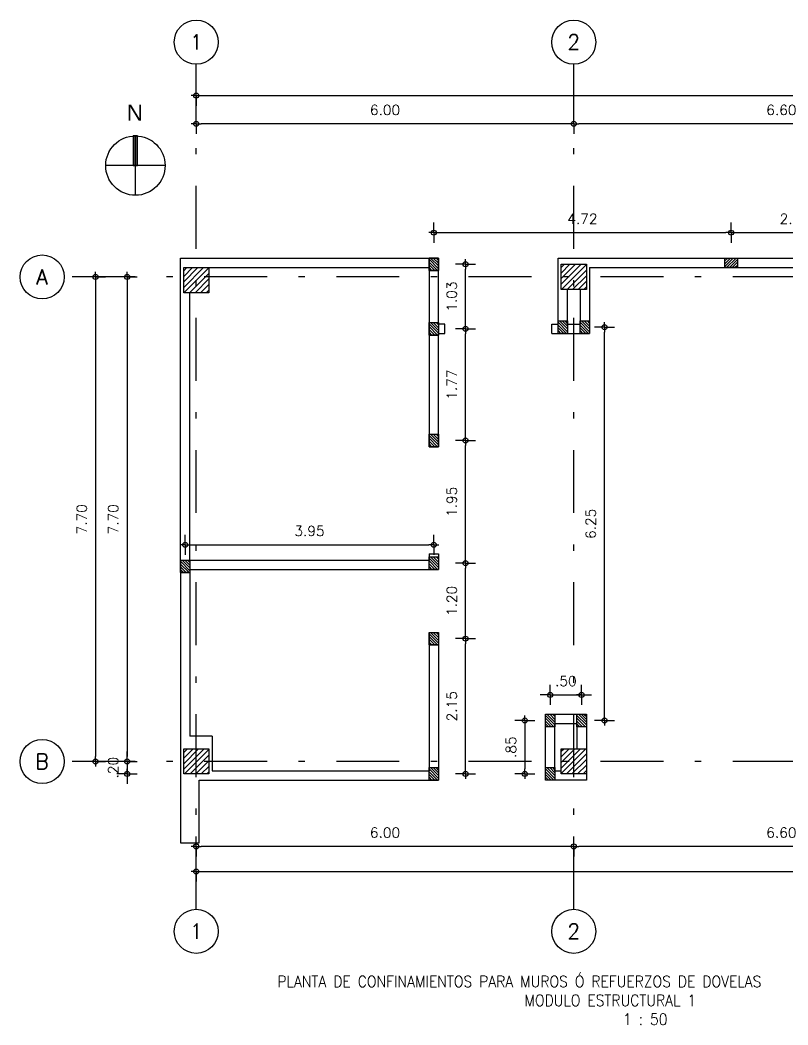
# Model space of a CAD drawing. Header units: feet. Extents: x -398 to 164, y -304 to 319.
# Drawn here: x 138.35 to 150.55, y -95.81 to -79.84 of the extents above; entities that cross this region are included whole.
import ezdxf
from ezdxf.enums import TextEntityAlignment as Align

# ---------------------------------------------------------------- set-up
doc = ezdxf.new("R2010")
doc.units = ezdxf.units.FT
doc.header["$MEASUREMENT"] = 0
doc.linetypes.add('TRAZO_Y_PUNTOX2', pattern=[2, 1, -0.5, 0, -0.5])
doc.layers.get('DEFPOINTS').update_dxf_attribs({"lineweight": 0})
for name, color, linetype in [('A-EJES', 8, 'TRAZO_Y_PUNTOX2'), ('COL-VIS', 1, 'Continuous'), ('COLUMNETAS', 6, 'Continuous'), ('DIM', 7, 'Continuous'), ('HATCH-COL', 9, 'Continuous'), ('MUROS', 1, 'Continuous'), ('PROV', 4, 'Continuous')]:
    doc.layers.add(name, color=color, linetype=linetype)
for name, color, linetype, lineweight in [('A_MURO', 7, 'Continuous', 40), ('A_TEXT', 154, 'Continuous', 0), ('A_TEXT-SIMB', 195, 'Continuous', 20), ('TX', 60, 'Continuous', 0)]:
    doc.layers.add(name, color=color, linetype=linetype, lineweight=lineweight)
doc.styles.add('ARIAL', font='arial.ttf')
doc.styles.add('D100N', font='romans.shx', dxfattribs={"height": 0.16})
doc.styles.add('D200N', font='romans.shx', dxfattribs={"width": 0.9, "height": 0.32})
doc.styles.add('SETEYCO', font='ROMANS.shx', dxfattribs={"width": 0.9, "height": 0.24})
doc.dimstyles.new('D100', dxfattribs={"dimtxt": 0.15, "dimasz": 0.08, "dimexe": 0, "dimexo": 0, "dimgap": 0.14, "dimtad": 1, "dimzin": 4, "dimdsep": 46, "dimtxsty": 'D100N', "dimblk1": 'DIMBLK', "dimblk2": 'DIMBLK', "dimsah": 1, "dimcen": 0.09, "dimse1": 1, "dimse2": 1, "dimclrd": 9, "dimclre": 256, "dimclrt": 256, "dimadec": 0, "dimazin": 0, "dimtfac": 6, "dimtix": 1, "dimtmove": 2, "dimatfit": 3, "dimfxl": 1, "dimtvp": 0.466667, "dimtolj": 1, "dimtzin": 4, "dimarcsym": 0})
pattern_1 = [(315, (218.668747, -124.818555), (0.022097087, 0.022097087), [])]
pattern_2 = [(315, (220.718726, -123.018556), (0.022097087, 0.022097087), [])]
pattern_3 = [(315, (221.068742, -123.018556), (0.022097087, 0.022097087), [])]
pattern_4 = [(225, (111.352893, -157.441378), (0.022097087, -0.022097087), [])]
pattern_5 = [(315, (220.518747, -130.118557), (0.022097087, 0.022097087), [])]
pattern_6 = [(315, (218.668754, -130.118556), (0.022097087, 0.022097087), [])]
pattern_7 = [(315, (218.668754, -126.768556), (0.022097087, 0.022097087), [])]
pattern_8 = [(315, (214.718746, -126.818555), (0.022097087, 0.022097087), [])]
pattern_9 = [(315, (218.668754, -127.968556), (0.022097087, 0.022097087), [])]
pattern_10 = [(315, (218.668726, -122.018556), (0.022097087, 0.022097087), [])]
pattern_11 = [(315, (218.668726, -123.04356), (0.022097087, 0.022097087), [])]
pattern_12 = [(315, (220.518747, -129.268556), (0.022097087, 0.022097087), [])]
pattern_13 = [(315, (221.018746, -129.268556), (0.022097087, 0.022097087), [])]
pattern_14 = [(45, (221.70067, 0.05195), (-0.044194174, 0.044194174), [])]
pattern_15 = [(45, (222.20068, 0.05207), (-0.044194174, 0.044194174), [])]
pattern_16 = [(45, (222.20068, 0.05207), (-0.044194174, 0.044194174), [])]

# ---------------------------------------------------------------- blocks, each defined once
blk = doc.blocks.new('DIMBLK')
for q in [(0, 2), (0, -2), (-1, 0), (1, 0)]:
    blk.add_line((0, 0), q)
blk.add_circle((0, 0), 0.5)
blk = doc.blocks.new('*D122')
at = {"layer": 'DEFPOINTS', "color": 0, "transparency": 16777216}
for p in [(140.842, -83.923), (140.049, -91.624), (141.599, -91.624)]:
    blk.add_point(p, dxfattribs=at)
at = {"layer": 'DIM', "color": 9, "lineweight": -2, "transparency": 16777216}
blk.add_line((140.049, -84.003), (140.049, -91.544), dxfattribs=at)
at = {"layer": 'DIM', "color": 9, "lineweight": -2, "transparency": 16777216, "xscale": 0.08, "yscale": 0.08, "zscale": 0.08}
for p, rotation in [((140.049, -83.923), 90), ((140.049, -91.624), 270)]:
    blk.add_blockref('DIMBLK', p, dxfattribs=dict(at, rotation=rotation))
at = {"layer": 'DIM', "transparency": 16777216, "insert": (139.829, -87.774), "char_height": 0.16, "attachment_point": 5, "rotation": 90, "style": 'D100N'}
blk.add_mtext('\\A1;7.70', dxfattribs=at)
blk = doc.blocks.new('*D123')
at = {"layer": 'DEFPOINTS', "color": 0, "transparency": 16777216}
for p in [(141.599, -91.624), (140.049, -91.822), (140.949, -91.822)]:
    blk.add_point(p, dxfattribs=at)
at = {"layer": 'DIM', "color": 9, "lineweight": -2, "transparency": 16777216}
for p, q in [((140.049, -91.544), (140.049, -91.464)), ((140.049, -91.624), (140.049, -91.822)), ((140.049, -91.902), (140.049, -91.982))]:
    blk.add_line(p, q, dxfattribs=at)
at = {"layer": 'DIM', "color": 9, "lineweight": -2, "transparency": 16777216, "xscale": 0.08, "yscale": 0.08, "zscale": 0.08}
for p, rotation in [((140.049, -91.624), 270), ((140.049, -91.822), 90)]:
    blk.add_blockref('DIMBLK', p, dxfattribs=dict(at, rotation=rotation))
at = {"layer": 'DIM', "transparency": 16777216, "insert": (139.829, -91.723), "char_height": 0.16, "attachment_point": 5, "rotation": 90, "style": 'D100N'}
blk.add_mtext('\\A1;.20', dxfattribs=at)
blk = doc.blocks.new('*D124')
at = {"layer": 'DEFPOINTS', "color": 0, "transparency": 16777216}
for p in [(140.842, -83.923), (139.549, -91.624), (140.899, -91.624)]:
    blk.add_point(p, dxfattribs=at)
at = {"layer": 'DIM', "color": 9, "lineweight": -2, "transparency": 16777216}
blk.add_line((139.549, -84.003), (139.549, -91.544), dxfattribs=at)
at = {"layer": 'DIM', "color": 9, "lineweight": -2, "transparency": 16777216, "xscale": 0.08, "yscale": 0.08, "zscale": 0.08}
for p, rotation in [((139.549, -83.923), 90), ((139.549, -91.624), 270)]:
    blk.add_blockref('DIMBLK', p, dxfattribs=dict(at, rotation=rotation))
at = {"layer": 'DIM', "transparency": 16777216, "insert": (139.329, -87.774), "char_height": 0.16, "attachment_point": 5, "rotation": 90, "style": 'D100N'}
blk.add_mtext('\\A1;7.70', dxfattribs=at)
blk = doc.blocks.new('*D128')
at = {"layer": 'DEFPOINTS', "color": 0, "transparency": 16777216}
for p in [(147.149, -91.822), (153.749, -91.773), (147.149, -92.974)]:
    blk.add_point(p, dxfattribs=at)
at = {"layer": 'DIM', "color": 9, "lineweight": -2, "transparency": 16777216}
blk.add_line((153.669, -92.974), (147.229, -92.974), dxfattribs=at)
at = {"layer": 'DIM', "color": 9, "lineweight": -2, "transparency": 16777216, "xscale": 0.08, "yscale": 0.08, "zscale": 0.08, "rotation": 180}
blk.add_blockref('DIMBLK', (147.149, -92.974), dxfattribs=at)
at = {"layer": 'DIM', "color": 9, "lineweight": -2, "transparency": 16777216, "xscale": 0.08, "yscale": 0.08, "zscale": 0.08}
blk.add_blockref('DIMBLK', (153.749, -92.974), dxfattribs=at)
at = {"layer": 'DIM', "transparency": 16777216, "insert": (150.449, -92.754), "char_height": 0.16, "attachment_point": 5, "style": 'D100N'}
blk.add_mtext('\\A1;6.60', dxfattribs=at)
blk = doc.blocks.new('*D129')
at = {"layer": 'DEFPOINTS', "color": 0, "transparency": 16777216}
for p in [(141.149, -91.822), (147.149, -91.822), (141.149, -92.974)]:
    blk.add_point(p, dxfattribs=at)
at = {"layer": 'DIM', "color": 9, "lineweight": -2, "transparency": 16777216}
blk.add_line((147.069, -92.974), (141.229, -92.974), dxfattribs=at)
at = {"layer": 'DIM', "color": 9, "lineweight": -2, "transparency": 16777216, "xscale": 0.08, "yscale": 0.08, "zscale": 0.08, "rotation": 180}
blk.add_blockref('DIMBLK', (141.149, -92.974), dxfattribs=at)
at = {"layer": 'DIM', "color": 9, "lineweight": -2, "transparency": 16777216, "xscale": 0.08, "yscale": 0.08, "zscale": 0.08}
blk.add_blockref('DIMBLK', (147.149, -92.974), dxfattribs=at)
at = {"layer": 'DIM', "transparency": 16777216, "insert": (144.149, -92.754), "char_height": 0.16, "attachment_point": 5, "style": 'D100N'}
blk.add_mtext('\\A1;6.00', dxfattribs=at)
blk = doc.blocks.new('*D130')
at = {"layer": 'DEFPOINTS', "color": 0, "transparency": 16777216}
for p in [(160.949, -91.624), (141.149, -91.822), (160.949, -93.372)]:
    blk.add_point(p, dxfattribs=at)
at = {"layer": 'DIM', "color": 9, "lineweight": -2, "transparency": 16777216}
blk.add_line((141.229, -93.372), (160.869, -93.372), dxfattribs=at)
at = {"layer": 'DIM', "color": 9, "lineweight": -2, "transparency": 16777216, "xscale": 0.08, "yscale": 0.08, "zscale": 0.08, "rotation": 180}
blk.add_blockref('DIMBLK', (141.149, -93.372), dxfattribs=at)
at = {"layer": 'DIM', "color": 9, "lineweight": -2, "transparency": 16777216, "xscale": 0.08, "yscale": 0.08, "zscale": 0.08}
blk.add_blockref('DIMBLK', (160.949, -93.372), dxfattribs=at)
at = {"layer": 'DIM', "transparency": 16777216, "insert": (151.049, -93.152), "char_height": 0.16, "attachment_point": 5, "style": 'D100N'}
blk.add_mtext('\\A1;19.80', dxfattribs=at)
blk = doc.blocks.new('*D132')
at = {"layer": 'DEFPOINTS', "color": 0, "transparency": 16777216}
for p in [(147.149, -81.489), (147.149, -83.722), (153.749, -83.774)]:
    blk.add_point(p, dxfattribs=at)
at = {"layer": 'DIM', "color": 9, "lineweight": -2, "transparency": 16777216}
blk.add_line((153.669, -81.489), (147.229, -81.489), dxfattribs=at)
at = {"layer": 'DIM', "color": 9, "lineweight": -2, "transparency": 16777216, "xscale": 0.08, "yscale": 0.08, "zscale": 0.08, "rotation": 180}
blk.add_blockref('DIMBLK', (147.149, -81.489), dxfattribs=at)
at = {"layer": 'DIM', "color": 9, "lineweight": -2, "transparency": 16777216, "xscale": 0.08, "yscale": 0.08, "zscale": 0.08}
blk.add_blockref('DIMBLK', (153.749, -81.489), dxfattribs=at)
at = {"layer": 'DIM', "transparency": 16777216, "insert": (150.449, -81.269), "char_height": 0.16, "attachment_point": 5, "style": 'D100N'}
blk.add_mtext('\\A1;6.60', dxfattribs=at)
blk = doc.blocks.new('*D133')
at = {"layer": 'DEFPOINTS', "color": 0, "transparency": 16777216}
for p in [(141.149, -81.489), (141.149, -83.622), (147.149, -83.722)]:
    blk.add_point(p, dxfattribs=at)
at = {"layer": 'DIM', "color": 9, "lineweight": -2, "transparency": 16777216}
blk.add_line((147.069, -81.489), (141.229, -81.489), dxfattribs=at)
at = {"layer": 'DIM', "color": 9, "lineweight": -2, "transparency": 16777216, "xscale": 0.08, "yscale": 0.08, "zscale": 0.08, "rotation": 180}
blk.add_blockref('DIMBLK', (141.149, -81.489), dxfattribs=at)
at = {"layer": 'DIM', "color": 9, "lineweight": -2, "transparency": 16777216, "xscale": 0.08, "yscale": 0.08, "zscale": 0.08}
blk.add_blockref('DIMBLK', (147.149, -81.489), dxfattribs=at)
at = {"layer": 'DIM', "transparency": 16777216, "insert": (144.149, -81.269), "char_height": 0.16, "attachment_point": 5, "style": 'D100N'}
blk.add_mtext('\\A1;6.00', dxfattribs=at)
blk = doc.blocks.new('*D134')
at = {"layer": 'DEFPOINTS', "color": 0, "transparency": 16777216}
for p in [(160.949, -81.041), (141.149, -83.622), (160.949, -83.774)]:
    blk.add_point(p, dxfattribs=at)
at = {"layer": 'DIM', "color": 9, "lineweight": -2, "transparency": 16777216}
blk.add_line((141.229, -81.041), (160.869, -81.041), dxfattribs=at)
at = {"layer": 'DIM', "color": 9, "lineweight": -2, "transparency": 16777216, "xscale": 0.08, "yscale": 0.08, "zscale": 0.08, "rotation": 180}
blk.add_blockref('DIMBLK', (141.149, -81.041), dxfattribs=at)
at = {"layer": 'DIM', "color": 9, "lineweight": -2, "transparency": 16777216, "xscale": 0.08, "yscale": 0.08, "zscale": 0.08}
blk.add_blockref('DIMBLK', (160.949, -81.041), dxfattribs=at)
at = {"layer": 'DIM', "transparency": 16777216, "insert": (151.049, -80.821), "char_height": 0.16, "attachment_point": 5, "style": 'D100N'}
blk.add_mtext('\\A1;19.80', dxfattribs=at)
blk = doc.blocks.new('*D135')
at = {"layer": 'DEFPOINTS', "color": 0, "transparency": 16777216}
for p in [(144.999, -89.672, 0.005), (145.43, -89.672), (144.999, -91.822)]:
    blk.add_point(p, dxfattribs=at)
at = {"layer": 'DIM', "color": 9, "lineweight": -2, "transparency": 16777216}
blk.add_line((145.43, -91.742), (145.43, -89.752), dxfattribs=at)
at = {"layer": 'DIM', "color": 9, "lineweight": -2, "transparency": 16777216, "xscale": 0.08, "yscale": 0.08, "zscale": 0.08}
for p, rotation in [((145.43, -89.672), 90), ((145.43, -91.822), 270)]:
    blk.add_blockref('DIMBLK', p, dxfattribs=dict(at, rotation=rotation))
at = {"layer": 'DIM', "transparency": 16777216, "insert": (145.21, -90.747), "char_height": 0.16, "attachment_point": 5, "rotation": 90, "style": 'D100N'}
blk.add_mtext('\\A1;2.15', dxfattribs=at)
blk = doc.blocks.new('*D136')
at = {"layer": 'DEFPOINTS', "color": 0, "transparency": 16777216}
for p in [(144.999, -88.472, 0.005), (145.43, -88.472), (144.999, -89.672, 0.005)]:
    blk.add_point(p, dxfattribs=at)
at = {"layer": 'DIM', "color": 9, "lineweight": -2, "transparency": 16777216}
blk.add_line((145.43, -89.592), (145.43, -88.552), dxfattribs=at)
at = {"layer": 'DIM', "color": 9, "lineweight": -2, "transparency": 16777216, "xscale": 0.08, "yscale": 0.08, "zscale": 0.08}
for p, rotation in [((145.43, -88.472), 90), ((145.43, -89.672), 270)]:
    blk.add_blockref('DIMBLK', p, dxfattribs=dict(at, rotation=rotation))
at = {"layer": 'DIM', "transparency": 16777216, "insert": (145.21, -89.072), "char_height": 0.16, "attachment_point": 5, "rotation": 90, "style": 'D100N'}
blk.add_mtext('\\A1;1.20', dxfattribs=at)
blk = doc.blocks.new('*D137')
at = {"layer": 'DEFPOINTS', "color": 0, "transparency": 16777216}
for p in [(144.999, -86.522), (145.43, -86.522), (144.999, -88.472, 0.005)]:
    blk.add_point(p, dxfattribs=at)
at = {"layer": 'DIM', "color": 9, "lineweight": -2, "transparency": 16777216}
blk.add_line((145.43, -88.392), (145.43, -86.602), dxfattribs=at)
at = {"layer": 'DIM', "color": 9, "lineweight": -2, "transparency": 16777216, "xscale": 0.08, "yscale": 0.08, "zscale": 0.08}
for p, rotation in [((145.43, -86.522), 90), ((145.43, -88.472), 270)]:
    blk.add_blockref('DIMBLK', p, dxfattribs=dict(at, rotation=rotation))
at = {"layer": 'DIM', "transparency": 16777216, "insert": (145.21, -87.497), "char_height": 0.16, "attachment_point": 5, "rotation": 90, "style": 'D100N'}
blk.add_mtext('\\A1;1.95', dxfattribs=at)
blk = doc.blocks.new('*D138')
at = {"layer": 'DEFPOINTS', "color": 0, "transparency": 16777216}
for p in [(144.999, -84.747), (145.43, -84.747), (144.999, -86.522)]:
    blk.add_point(p, dxfattribs=at)
at = {"layer": 'DIM', "color": 9, "lineweight": -2, "transparency": 16777216}
blk.add_line((145.43, -86.442), (145.43, -84.827), dxfattribs=at)
at = {"layer": 'DIM', "color": 9, "lineweight": -2, "transparency": 16777216, "xscale": 0.08, "yscale": 0.08, "zscale": 0.08}
for p, rotation in [((145.43, -84.747), 90), ((145.43, -86.522), 270)]:
    blk.add_blockref('DIMBLK', p, dxfattribs=dict(at, rotation=rotation))
at = {"layer": 'DIM', "transparency": 16777216, "insert": (145.21, -85.635), "char_height": 0.16, "attachment_point": 5, "rotation": 90, "style": 'D100N'}
blk.add_mtext('\\A1;1.77', dxfattribs=at)
blk = doc.blocks.new('*D139')
at = {"layer": 'DEFPOINTS', "color": 0, "transparency": 16777216}
for p in [(144.999, -83.722), (145.43, -83.722), (144.999, -84.747)]:
    blk.add_point(p, dxfattribs=at)
at = {"layer": 'DIM', "color": 9, "lineweight": -2, "transparency": 16777216}
blk.add_line((145.43, -84.667), (145.43, -83.802), dxfattribs=at)
at = {"layer": 'DIM', "color": 9, "lineweight": -2, "transparency": 16777216, "xscale": 0.08, "yscale": 0.08, "zscale": 0.08}
for p, rotation in [((145.43, -83.722), 90), ((145.43, -84.747), 270)]:
    blk.add_blockref('DIMBLK', p, dxfattribs=dict(at, rotation=rotation))
at = {"layer": 'DIM', "transparency": 16777216, "insert": (145.21, -84.235), "char_height": 0.16, "attachment_point": 5, "rotation": 90, "style": 'D100N'}
blk.add_mtext('\\A1;1.03', dxfattribs=at)
blk = doc.blocks.new('*D140')
at = {"layer": 'DEFPOINTS', "color": 0, "transparency": 16777216}
for p in [(144.924, -88.18), (140.974, -88.422, 0.005), (144.924, -88.372, 0.005)]:
    blk.add_point(p, dxfattribs=at)
at = {"layer": 'DIM', "color": 9, "lineweight": -2, "transparency": 16777216}
blk.add_line((141.054, -88.18), (144.844, -88.18), dxfattribs=at)
at = {"layer": 'DIM', "color": 9, "lineweight": -2, "transparency": 16777216, "xscale": 0.08, "yscale": 0.08, "zscale": 0.08, "rotation": 180}
blk.add_blockref('DIMBLK', (140.974, -88.18), dxfattribs=at)
at = {"layer": 'DIM', "color": 9, "lineweight": -2, "transparency": 16777216, "xscale": 0.08, "yscale": 0.08, "zscale": 0.08}
blk.add_blockref('DIMBLK', (144.924, -88.18), dxfattribs=at)
at = {"layer": 'DIM', "transparency": 16777216, "insert": (142.949, -87.96), "char_height": 0.16, "attachment_point": 5, "style": 'D100N'}
blk.add_mtext('\\A1;3.95', dxfattribs=at)
blk = doc.blocks.new('*D141')
at = {"layer": 'DEFPOINTS', "color": 0, "transparency": 16777216}
for p in [(149.649, -83.219), (144.924, -83.622), (149.649, -83.622)]:
    blk.add_point(p, dxfattribs=at)
at = {"layer": 'DIM', "color": 9, "lineweight": -2, "transparency": 16777216}
blk.add_line((145.004, -83.219), (149.569, -83.219), dxfattribs=at)
at = {"layer": 'DIM', "color": 9, "lineweight": -2, "transparency": 16777216, "xscale": 0.08, "yscale": 0.08, "zscale": 0.08, "rotation": 180}
blk.add_blockref('DIMBLK', (144.924, -83.219), dxfattribs=at)
at = {"layer": 'DIM', "color": 9, "lineweight": -2, "transparency": 16777216, "xscale": 0.08, "yscale": 0.08, "zscale": 0.08}
blk.add_blockref('DIMBLK', (149.649, -83.219), dxfattribs=at)
at = {"layer": 'DIM', "transparency": 16777216, "insert": (147.287, -82.999), "char_height": 0.16, "attachment_point": 5, "style": 'D100N'}
blk.add_mtext('\\A1;4.72', dxfattribs=at)
blk = doc.blocks.new('*D142')
at = {"layer": 'DEFPOINTS', "color": 0, "transparency": 16777216}
for p in [(151.674, -83.219), (149.649, -83.622), (151.674, -83.622)]:
    blk.add_point(p, dxfattribs=at)
at = {"layer": 'DIM', "color": 9, "lineweight": -2, "transparency": 16777216}
blk.add_line((149.729, -83.219), (151.594, -83.219), dxfattribs=at)
at = {"layer": 'DIM', "color": 9, "lineweight": -2, "transparency": 16777216, "xscale": 0.08, "yscale": 0.08, "zscale": 0.08, "rotation": 180}
blk.add_blockref('DIMBLK', (149.649, -83.219), dxfattribs=at)
at = {"layer": 'DIM', "color": 9, "lineweight": -2, "transparency": 16777216, "xscale": 0.08, "yscale": 0.08, "zscale": 0.08}
blk.add_blockref('DIMBLK', (151.674, -83.219), dxfattribs=at)
at = {"layer": 'DIM', "transparency": 16777216, "insert": (150.662, -82.999), "char_height": 0.16, "attachment_point": 5, "style": 'D100N'}
blk.add_mtext('\\A1;2.02', dxfattribs=at)
blk = doc.blocks.new('*D153')
at = {"layer": 'DEFPOINTS', "color": 0, "transparency": 16777216}
for p in [(147.274, -90.566), (146.774, -90.872), (147.274, -90.872)]:
    blk.add_point(p, dxfattribs=at)
at = {"layer": 'DIM', "color": 9, "lineweight": -2, "transparency": 16777216}
for p, q in [((146.694, -90.566), (146.614, -90.566)), ((146.774, -90.566), (147.274, -90.566)), ((147.354, -90.566), (147.434, -90.566))]:
    blk.add_line(p, q, dxfattribs=at)
at = {"layer": 'DIM', "color": 9, "lineweight": -2, "transparency": 16777216, "xscale": 0.08, "yscale": 0.08, "zscale": 0.08}
blk.add_blockref('DIMBLK', (146.774, -90.566), dxfattribs=at)
at = {"layer": 'DIM', "color": 9, "lineweight": -2, "transparency": 16777216, "xscale": 0.08, "yscale": 0.08, "zscale": 0.08, "rotation": 180}
blk.add_blockref('DIMBLK', (147.274, -90.566), dxfattribs=at)
at = {"layer": 'DIM', "transparency": 16777216, "insert": (147.024, -90.346), "char_height": 0.16, "attachment_point": 5, "style": 'D100N'}
blk.add_mtext('\\A1;.50', dxfattribs=at)
blk = doc.blocks.new('*D154')
at = {"layer": 'DEFPOINTS', "color": 0, "transparency": 16777216}
for p in [(146.699, -90.972), (146.372, -91.822), (146.699, -91.822)]:
    blk.add_point(p, dxfattribs=at)
at = {"layer": 'DIM', "color": 9, "lineweight": -2, "transparency": 16777216}
blk.add_line((146.372, -91.052), (146.372, -91.742), dxfattribs=at)
at = {"layer": 'DIM', "color": 9, "lineweight": -2, "transparency": 16777216, "xscale": 0.08, "yscale": 0.08, "zscale": 0.08}
for p, rotation in [((146.372, -90.972), 90), ((146.372, -91.822), 270)]:
    blk.add_blockref('DIMBLK', p, dxfattribs=dict(at, rotation=rotation))
at = {"layer": 'DIM', "transparency": 16777216, "insert": (146.152, -91.397), "char_height": 0.16, "attachment_point": 5, "rotation": 90, "style": 'D100N'}
blk.add_mtext('\\A1;.85', dxfattribs=at)
blk = doc.blocks.new('Norte CDI')
at = {"layer": 'PROV'}
h = blk.add_hatch(color=256, dxfattribs=at)
h.dxf.hatch_style = 1
edge = h.paths.add_edge_path()
edge.add_arc((0, 0), 0.674, 85.7451, 94.2549)
edge.add_line((-0.05, 0.672), (-0.05, 0))
edge.add_line((-0.05, 0), (0.05, 0))
edge.add_line((0.05, 0), (0.05, 0.672))
for p, q in [((0.674, 0), (-0.674, 0)), ((0, -0.674), (0, 0))]:
    blk.add_line(p, q, dxfattribs=at)
blk.add_lwpolyline([(0.05, 0.672, 0.037148), (-0.05, 0.672), (-0.05, 0), (0.05, 0)], format="xyb", close=True, dxfattribs=at)
blk.add_circle((0, 0), 0.674, dxfattribs=at)
blk = doc.blocks.new('NORTE')
at = {"layer": 'A_MURO'}
blk.add_line((0.65, 0), (1.3, 0), dxfattribs=at)
at = {"layer": 'A_TEXT-SIMB'}
for p, q in [((0.65, 0.65), (0.65, -0.65)), ((0, 0), (0.65, 0))]:
    blk.add_line(p, q, dxfattribs=at)
blk.add_circle((0.65, 0), 0.65, dxfattribs=at)
at = {"layer": 'A_TEXT', "style": 'ARIAL'}
blk.add_attdef('N', text='', height=0.35, dxfattribs=at).set_placement((1.53, -0.165), align=Align.CENTER)
blk = doc.blocks.new('EJE-90', base_point=(0, -0.23))
blk.add_circle((0, 0.12), 0.35)
at = {"style": 'SETEYCO'}
blk.add_attdef('ID-EJEJE', text='', height=0.24, dxfattribs=at).set_placement((0, 0), align=Align.CENTER)
blk = doc.blocks.new('*D319')
at = {"layer": 'DEFPOINTS', "color": 0, "transparency": 16777216}
for p in [(147.399, -84.722), (147.639, -84.722), (147.349, -90.972)]:
    blk.add_point(p, dxfattribs=at)
at = {"layer": 'DIM', "color": 9, "lineweight": -2, "transparency": 16777216}
blk.add_line((147.639, -90.892), (147.639, -84.802), dxfattribs=at)
at = {"layer": 'DIM', "color": 9, "lineweight": -2, "transparency": 16777216, "xscale": 0.08, "yscale": 0.08, "zscale": 0.08}
for p, rotation in [((147.639, -84.722), 90), ((147.639, -90.972), 270)]:
    blk.add_blockref('DIMBLK', p, dxfattribs=dict(at, rotation=rotation))
at = {"layer": 'DIM', "transparency": 16777216, "insert": (147.419, -87.847), "char_height": 0.16, "attachment_point": 5, "rotation": 90, "style": 'D100N'}
blk.add_mtext('\\A1;6.25', dxfattribs=at)

msp = doc.modelspace()

# ---------------------------------------------------------------- hatches: boundary and pattern name
at = {"layer": 'HATCH-COL'}
h = msp.add_hatch(dxfattribs=at)
h.set_pattern_fill('ANSI31', color=256, scale=0.25, angle=-90)
h.set_pattern_definition(pattern_10)
h.paths.add_polyline_path([(144.9994, -83.8221), (144.9994, -83.6221), (144.8494, -83.6221), (144.8494, -83.8221)])
h = msp.add_hatch(dxfattribs=at)
h.set_pattern_fill('ANSI31', color=256, scale=0.25, angle=-90)
h.set_pattern_definition(pattern_10)
h.paths.add_polyline_path([(144.9994, -83.8221), (144.9994, -83.6221), (144.8494, -83.6221), (144.8494, -83.8221)])
h = msp.add_hatch(dxfattribs=at)
h.set_pattern_fill('ANSI31', color=256, scale=0.25, angle=-180)
h.set_pattern_definition(pattern_4)
h.paths.add_polyline_path([(149.5494, -83.7721), (149.7494, -83.7721), (149.7494, -83.6221), (149.5494, -83.6221)])
h = msp.add_hatch(dxfattribs=at)
h.set_pattern_fill('ANSI31', color=256, scale=0.25, angle=-180)
h.set_pattern_definition(pattern_4)
h.paths.add_polyline_path([(149.5494, -83.7721), (149.7494, -83.7721), (149.7494, -83.6221), (149.5494, -83.6221)])
h = msp.add_hatch(dxfattribs=at)
h.set_pattern_fill('ANSI31', color=256, scale=0.5)
h.set_pattern_definition([(45, (216.200335, 8e-08), (-0.044194174, 0.044194174), [])])
h.paths.add_polyline_path([(140.9491, -84.1741), (140.9491, -83.7741), (141.3491, -83.7741), (141.3491, -84.1741)])
h = msp.add_hatch(dxfattribs=at)
h.set_pattern_fill('ANSI31', color=256, scale=0.5)
h.set_pattern_definition(pattern_16)
h.paths.add_polyline_path([(146.9494, -84.1221), (146.9494, -83.7221), (147.3494, -83.7221), (147.3494, -84.1221)])
h = msp.add_hatch(dxfattribs=at)
h.set_pattern_fill('ANSI31', color=256, scale=0.5)
h.set_pattern_definition(pattern_16)
h.paths.add_polyline_path([(146.9494, -84.1221), (146.9494, -83.7221), (147.3494, -83.7221), (147.3494, -84.1221)])
h = msp.add_hatch(dxfattribs=at)
h.set_pattern_fill('ANSI31', color=256, scale=0.25, angle=-90)
h.set_pattern_definition(pattern_2)
h.paths.add_polyline_path([(147.0494, -84.8221), (147.0494, -84.6221), (146.8994, -84.6221), (146.8994, -84.8221)])
h = msp.add_hatch(dxfattribs=at)
h.set_pattern_fill('ANSI31', color=256, scale=0.25, angle=-90)
h.set_pattern_definition(pattern_2)
h.paths.add_polyline_path([(147.0494, -84.8221), (147.0494, -84.6221), (146.8994, -84.6221), (146.8994, -84.8221)])
h = msp.add_hatch(dxfattribs=at)
h.set_pattern_fill('ANSI31', color=256, scale=0.25, angle=-90)
h.set_pattern_definition(pattern_3)
h.paths.add_polyline_path([(147.3994, -84.8221), (147.3994, -84.6221), (147.2494, -84.6221), (147.2494, -84.8221)])
h = msp.add_hatch(dxfattribs=at)
h.set_pattern_fill('ANSI31', color=256, scale=0.25, angle=-90)
h.set_pattern_definition(pattern_3)
h.paths.add_polyline_path([(147.3994, -84.8221), (147.3994, -84.6221), (147.2494, -84.6221), (147.2494, -84.8221)])
h = msp.add_hatch(dxfattribs=at)
h.set_pattern_fill('ANSI31', color=256, scale=0.25, angle=-90)
h.set_pattern_definition(pattern_11)
h.paths.add_polyline_path([(144.9994, -84.8471), (144.9994, -84.6471), (144.8494, -84.6471), (144.8494, -84.8471)])
h = msp.add_hatch(dxfattribs=at)
h.set_pattern_fill('ANSI31', color=256, scale=0.25, angle=-90)
h.set_pattern_definition(pattern_11)
h.paths.add_polyline_path([(144.9994, -84.8471), (144.9994, -84.6471), (144.8494, -84.6471), (144.8494, -84.8471)])
h = msp.add_hatch(dxfattribs=at)
h.set_pattern_fill('ANSI31', color=256, scale=0.25, angle=-90)
h.set_pattern_definition(pattern_1)
h.paths.add_polyline_path([(144.9994, -86.6221), (144.9994, -86.4221), (144.8494, -86.4221), (144.8494, -86.6221)])
h = msp.add_hatch(dxfattribs=at)
h.set_pattern_fill('ANSI31', color=256, scale=0.25, angle=-90)
h.set_pattern_definition(pattern_1)
h.paths.add_polyline_path([(144.9994, -86.6221), (144.9994, -86.4221), (144.8494, -86.4221), (144.8494, -86.6221)])
h = msp.add_hatch(dxfattribs=at)
h.set_pattern_fill('ANSI31', color=256, scale=0.25, angle=-90)
h.set_pattern_definition(pattern_8)
h.paths.add_polyline_path([(141.0494, -88.6221), (141.0494, -88.4221), (140.8994, -88.4221), (140.8994, -88.6221)])
h = msp.add_hatch(dxfattribs=at)
h.set_pattern_fill('ANSI31', color=256, scale=0.25, angle=-90)
h.set_pattern_definition(pattern_8)
h.paths.add_polyline_path([(141.0494, -88.6221), (141.0494, -88.4221), (140.8994, -88.4221), (140.8994, -88.6221)])
h = msp.add_hatch(dxfattribs=at)
h.set_pattern_fill('ANSI31', color=256, scale=0.25, angle=-90)
h.set_pattern_definition(pattern_7)
h.paths.add_polyline_path([(144.9994, -88.5721), (144.9994, -88.3721), (144.8494, -88.3721), (144.8494, -88.5721)])
h = msp.add_hatch(dxfattribs=at)
h.set_pattern_fill('ANSI31', color=256, scale=0.25, angle=-90)
h.set_pattern_definition(pattern_7)
h.paths.add_polyline_path([(144.9994, -88.5721), (144.9994, -88.3721), (144.8494, -88.3721), (144.8494, -88.5721)])
h = msp.add_hatch(dxfattribs=at)
h.set_pattern_fill('ANSI31', color=256, scale=0.25, angle=-90)
h.set_pattern_definition(pattern_9)
h.paths.add_polyline_path([(144.9994, -89.7721), (144.9994, -89.5721), (144.8494, -89.5721), (144.8494, -89.7721)])
h = msp.add_hatch(dxfattribs=at)
h.set_pattern_fill('ANSI31', color=256, scale=0.25, angle=-90)
h.set_pattern_definition(pattern_9)
h.paths.add_polyline_path([(144.9994, -89.7721), (144.9994, -89.5721), (144.8494, -89.5721), (144.8494, -89.7721)])
h = msp.add_hatch(dxfattribs=at)
h.set_pattern_fill('ANSI31', color=256, scale=0.25, angle=-90)
h.set_pattern_definition(pattern_12)
h.paths.add_polyline_path([(146.8494, -91.0721), (146.8494, -90.8721), (146.6994, -90.8721), (146.6994, -91.0721)])
h = msp.add_hatch(dxfattribs=at)
h.set_pattern_fill('ANSI31', color=256, scale=0.25, angle=-90)
h.set_pattern_definition(pattern_12)
h.paths.add_polyline_path([(146.8494, -91.0721), (146.8494, -90.8721), (146.6994, -90.8721), (146.6994, -91.0721)])
h = msp.add_hatch(dxfattribs=at)
h.set_pattern_fill('ANSI31', color=256, scale=0.25, angle=-90)
h.set_pattern_definition(pattern_13)
h.paths.add_polyline_path([(147.3494, -91.0721), (147.3494, -90.8721), (147.1994, -90.8721), (147.1994, -91.0721)])
h = msp.add_hatch(dxfattribs=at)
h.set_pattern_fill('ANSI31', color=256, scale=0.25, angle=-90)
h.set_pattern_definition(pattern_13)
h.paths.add_polyline_path([(147.3494, -91.0721), (147.3494, -90.8721), (147.1994, -90.8721), (147.1994, -91.0721)])
h = msp.add_hatch(dxfattribs=at)
h.set_pattern_fill('ANSI31', color=256, scale=0.5)
h.set_pattern_definition(pattern_14)
h.paths.add_polyline_path([(140.9494, -91.8222), (140.9494, -91.4222), (141.3494, -91.4222), (141.3494, -91.8222)])
h = msp.add_hatch(dxfattribs=at)
h.set_pattern_fill('ANSI31', color=256, scale=0.5)
h.set_pattern_definition(pattern_14)
h.paths.add_polyline_path([(140.9494, -91.8222), (140.9494, -91.4222), (141.3494, -91.4222), (141.3494, -91.8222)])
h = msp.add_hatch(dxfattribs=at)
h.set_pattern_fill('ANSI31', color=256, scale=0.5)
h.set_pattern_definition(pattern_15)
h.paths.add_polyline_path([(146.9494, -91.8221), (146.9494, -91.4221), (147.3494, -91.4221), (147.3494, -91.8221)])
h = msp.add_hatch(dxfattribs=at)
h.set_pattern_fill('ANSI31', color=256, scale=0.5)
h.set_pattern_definition(pattern_15)
h.paths.add_polyline_path([(146.9494, -91.8221), (146.9494, -91.4221), (147.3494, -91.4221), (147.3494, -91.8221)])
h = msp.add_hatch(dxfattribs=at)
h.set_pattern_fill('ANSI31', color=256, scale=0.25, angle=-90)
h.set_pattern_definition(pattern_6)
h.paths.add_polyline_path([(144.9994, -91.9221), (144.9994, -91.7221), (144.8494, -91.7221), (144.8494, -91.9221)])
h = msp.add_hatch(dxfattribs=at)
h.set_pattern_fill('ANSI31', color=256, scale=0.25, angle=-90)
h.set_pattern_definition(pattern_6)
h.paths.add_polyline_path([(144.9994, -91.9221), (144.9994, -91.7221), (144.8494, -91.7221), (144.8494, -91.9221)])
h = msp.add_hatch(dxfattribs=at)
h.set_pattern_fill('ANSI31', color=256, scale=0.25, angle=-90)
h.set_pattern_definition(pattern_5)
h.paths.add_polyline_path([(146.8494, -91.9221), (146.8494, -91.7221), (146.6994, -91.7221), (146.6994, -91.9221)])
h = msp.add_hatch(dxfattribs=at)
h.set_pattern_fill('ANSI31', color=256, scale=0.25, angle=-90)
h.set_pattern_definition(pattern_5)
h.paths.add_polyline_path([(146.8494, -91.9221), (146.8494, -91.7221), (146.6994, -91.7221), (146.6994, -91.9221)])

# ---------------------------------------------------------------- linework, layer by layer
at = {"layer": 'A-EJES'}
for points in [[(141.1491, -93.9741), (141.1491, -80.5406)], [(147.1494, -93.9741), (147.1494, -80.5406)], [(163.2758, -83.9233), (139.0491, -83.9233)], [(163.2758, -91.6241), (139.0491, -91.6241)]]:
    msp.add_lwpolyline(points, dxfattribs=at)
at = {"layer": 'COL-VIS'}
for points in [[(140.9491, -84.1741), (140.9491, -83.7741), (141.3491, -83.7741), (141.3491, -84.1741)], [(146.9494, -84.1221), (146.9494, -83.7221), (147.3494, -83.7221), (147.3494, -84.1221)], [(146.9494, -84.1221), (146.9494, -83.7221), (147.3494, -83.7221), (147.3494, -84.1221)], [(140.9494, -91.8222), (140.9494, -91.4222), (141.3494, -91.4222), (141.3494, -91.8222)], [(140.9494, -91.8222), (140.9494, -91.4222), (141.3494, -91.4222), (141.3494, -91.8222)], [(146.9494, -91.8221), (146.9494, -91.4221), (147.3494, -91.4221), (147.3494, -91.8221)], [(146.9494, -91.8221), (146.9494, -91.4221), (147.3494, -91.4221), (147.3494, -91.8221)]]:
    msp.add_lwpolyline(points, close=True, dxfattribs=at)
at = {"layer": 'COLUMNETAS'}
for points in [[(144.9994, -83.6221), (144.9994, -83.8221), (144.8494, -83.8221), (144.8494, -83.6221)], [(144.9994, -83.6221), (144.9994, -83.8221), (144.8494, -83.8221), (144.8494, -83.6221)], [(149.7494, -83.7721), (149.5494, -83.7721), (149.5494, -83.6221), (149.7494, -83.6221)], [(149.7494, -83.7721), (149.5494, -83.7721), (149.5494, -83.6221), (149.7494, -83.6221)], [(147.0494, -84.6221), (147.0494, -84.8221), (146.8994, -84.8221), (146.8994, -84.6221)], [(147.0494, -84.6221), (147.0494, -84.8221), (146.8994, -84.8221), (146.8994, -84.6221)], [(147.3994, -84.6221), (147.3994, -84.8221), (147.2494, -84.8221), (147.2494, -84.6221)], [(147.3994, -84.6221), (147.3994, -84.8221), (147.2494, -84.8221), (147.2494, -84.6221)], [(144.9994, -84.6471), (144.9994, -84.8471), (144.8494, -84.8471), (144.8494, -84.6471)], [(144.9994, -84.6471), (144.9994, -84.8471), (144.8494, -84.8471), (144.8494, -84.6471)], [(144.9994, -86.4221), (144.9994, -86.6221), (144.8494, -86.6221), (144.8494, -86.4221)], [(144.9994, -86.4221), (144.9994, -86.6221), (144.8494, -86.6221), (144.8494, -86.4221)], [(146.8494, -90.8721), (146.8494, -91.0721), (146.6994, -91.0721), (146.6994, -90.8721)], [(146.8494, -90.8721), (146.8494, -91.0721), (146.6994, -91.0721), (146.6994, -90.8721)], [(147.3494, -90.8721), (147.3494, -91.0721), (147.1994, -91.0721), (147.1994, -90.8721)], [(147.3494, -90.8721), (147.3494, -91.0721), (147.1994, -91.0721), (147.1994, -90.8721)], [(144.9994, -91.7221), (144.9994, -91.9221), (144.8494, -91.9221), (144.8494, -91.7221)], [(144.9994, -91.7221), (144.9994, -91.9221), (144.8494, -91.9221), (144.8494, -91.7221)], [(146.8494, -91.7221), (146.8494, -91.9221), (146.6994, -91.9221), (146.6994, -91.7221)], [(146.8494, -91.7221), (146.8494, -91.9221), (146.6994, -91.9221), (146.6994, -91.7221)]]:
    msp.add_lwpolyline(points, close=True, dxfattribs=at)
at = {"layer": 'COLUMNETAS', "elevation": 0.0055}
for points in [[(141.0494, -88.4221), (141.0494, -88.6221), (140.8994, -88.6221), (140.8994, -88.4221)], [(141.0494, -88.4221), (141.0494, -88.6221), (140.8994, -88.6221), (140.8994, -88.4221)], [(144.9994, -88.3721), (144.9994, -88.5721), (144.8494, -88.5721), (144.8494, -88.3721)], [(144.9994, -88.3721), (144.9994, -88.5721), (144.8494, -88.5721), (144.8494, -88.3721)], [(144.9994, -89.5721), (144.9994, -89.7721), (144.8494, -89.7721), (144.8494, -89.5721)], [(144.9994, -89.5721), (144.9994, -89.7721), (144.8494, -89.7721), (144.8494, -89.5721)]]:
    msp.add_lwpolyline(points, close=True, dxfattribs=at)
at = {"layer": 'MUROS', "color": 6}
for p, q in [((140.8991, -88.4221, 0), (140.8991, -83.6221)), ((140.8999, -83.6221), (144.8494, -83.6221)), ((146.8994, -83.6221), (149.5494, -83.6221)), ((146.8994, -84.6721), (146.8994, -83.6221)), ((149.5494, -83.6221), (151.5994, -83.6221)), ((141.0043, -83.7721), (144.8494, -83.7721)), ((144.8494, -83.8221), (144.9994, -83.8221)), ((147.3994, -83.7721), (151.5994, -83.7721)), ((147.3994, -83.7721), (147.3994, -84.8221)), ((147.0494, -84.6721), (147.0494, -84.1221)), ((147.2494, -84.1221), (147.2494, -84.6721)), ((141.0491, -88.4221), (141.0491, -84.1741)), ((146.7994, -84.8221), (146.7994, -84.6721)), ((146.7994, -84.6721), (146.8994, -84.6721)), ((147.0494, -84.6721), (147.2494, -84.6721)), ((144.8494, -84.8471), (144.9994, -84.8471)), ((146.7994, -84.8221), (147.3994, -84.8221)), ((140.8994, -88.4221), (140.8994, -91.9221)), ((140.8994, -88.4221), (144.8494, -88.4221, 0.0055)), ((144.8494, -88.3221, 0.0055), (144.8494, -88.4221, 0.0055)), ((144.8494, -88.3221, 0.0055), (144.9994, -88.3221, 0.0055)), ((144.9994, -88.3221, 0.0055), (144.9994, -88.5721, 0.0055)), ((140.8994, -88.6221), (141.0494, -88.6221)), ((141.0494, -88.5721), (141.0494, -91.2221)), ((141.0494, -88.5721), (144.9994, -88.5721, 0.0055)), ((144.8494, -89.5721, 0.0055), (144.8494, -91.7721, 0.0055)), ((144.8494, -89.5721, 0.0055), (144.9994, -89.5721, 0.0055)), ((144.9994, -89.5721, 0.0055), (144.9994, -91.9221, 0.0055)), ((144.8494, -89.7721, 0.0055), (144.9994, -89.7721, 0.0055)), ((146.6994, -90.8721), (147.3494, -90.8721)), ((146.6994, -91.9221), (146.6994, -90.8721)), ((146.8494, -91.0221), (147.1994, -91.0221)), ((146.8494, -91.7721), (146.8494, -91.0221)), ((147.1994, -91.0221), (147.1994, -91.4221)), ((147.3494, -90.8721), (147.3494, -91.9221)), ((141.3994, -91.2221), (141.0494, -91.2221)), ((141.3994, -91.2221), (141.3994, -91.7721)), ((141.3994, -91.7721), (144.8494, -91.7721, 0.0055)), ((146.8494, -91.7721), (146.9494, -91.7721)), ((141.1977, -91.9221, -2351.5004), (144.9994, -91.9221, 0.0055)), ((147.3494, -91.9221), (146.6994, -91.9221))]:
    msp.add_line(p, q, dxfattribs=at)
msp.add_lwpolyline([(144.9994, -83.6221), (144.8494, -83.6221), (144.8494, -86.6221), (144.9994, -86.6221), (144.9994, -84.8221), (145.0994, -84.8221), (145.0994, -84.6721), (144.9994, -84.6721)], close=True, dxfattribs=at)
msp.add_lwpolyline([(140.8994, -91.9221), (140.8994, -91.9221), (140.8978, -92.9182), (141.1977, -92.9182), (141.1977, -91.9221)], dxfattribs=at)

# ---------------------------------------------------------------- block references
for p, values in [((141.1491, -80.5406), {'ID-EJEJE': '1'}), ((147.1494, -80.5406), {'ID-EJEJE': '2'}), ((138.6991, -84.2733), {'ID-EJEJE': 'A'}), ((138.6991, -91.9741), {'ID-EJEJE': 'B'}), ((141.1491, -94.6741), {'ID-EJEJE': '1'}), ((147.1494, -94.6741), {'ID-EJEJE': '2'})]:
    msp.add_blockref('EJE-90', p).add_auto_attribs(values)
ref = msp.add_blockref('NORTE', (140.1819, -82.6248), dxfattribs=dict(xscale=0.7257532145892043, yscale=0.7257532145892043, zscale=0.7257532145892043, rotation=90))
ref.add_attrib('N', 'N', dxfattribs={"layer": 'A_TEXT', "height": 0.254, "style": 'ARIAL'}).set_placement((140.3014, -81.5144), align=Align.BOTTOM_RIGHT)
at = {"layer": 'PROV', "xscale": 0.6999999999999886, "yscale": 0.6999999999999886, "zscale": 0.6999999999999886}
msp.add_blockref('Norte CDI', (140.1819, -82.1531), dxfattribs=at)

# ---------------------------------------------------------------- texts
at = {"layer": 'TX', "insert": (146.8351, -95.0309), "char_height": 0.18, "attachment_point": 1, "style": 'D200N'}
msp.add_mtext('\\pxi-24.428,qc;PLANTA DE CONFINAMIENTOS PARA MUROS Ó REFUERZOS DE DOVELAS\\P\\pi-8.3572;MODULO ESTRUCTURAL 1\\P\\pi-2.2072;1 : 50', dxfattribs=at)

# ---------------------------------------------------------------- dimensions: what is measured, and where the dimension line sits
at = {"layer": 'DIM'}
for base, p1, p2, picture, middle in [((160.9491, -81.0406), (141.1491, -83.6221), (160.9491, -83.7741), '*D134', (151.0491, -80.8206)), ((141.1491, -81.4886), (147.1494, -83.7221), (141.1491, -83.6221), '*D133', (144.1492, -81.2686)), ((147.1494, -81.4886), (153.7491, -83.7741), (147.1494, -83.7221), '*D132', (150.4493, -81.2686)), ((149.649398, -83.219472), (144.9244, -83.622052), (149.649398, -83.622052), '*D141', (147.286899, -82.999472)), ((151.674397, -83.219472), (149.649398, -83.622052), (151.674397, -83.622052), '*D142', (150.661898, -82.999472)), ((144.9244, -88.1796), (140.9744, -88.4221, 0.0055), (144.9244, -88.3721, 0.0055), '*D140', (142.9494, -87.9596)), ((147.2744, -90.5657), (146.7744, -90.8721), (147.2744, -90.8721), '*D153', (147.0244, -90.3457)), ((160.9491, -93.372), (141.1491, -91.8222), (160.9491, -91.6241), '*D130', (151.0491, -93.152)), ((141.1494, -92.9741), (147.1494, -91.8221), (141.1494, -91.8222), '*D129', (144.1494, -92.7541)), ((147.1494, -92.9741), (153.7491, -91.7729), (147.1494, -91.8221), '*D128', (150.4493, -92.7541))]:
    dim = msp.add_linear_dim(base=base, p1=p1, p2=p2, dimstyle='D100', dxfattribs=at)
    dim.commit()
    dim.dimension.update_dxf_attribs({"geometry": picture, "text_midpoint": middle})
for base, p1, p2, picture, middle in [((145.43007, -83.72205), (144.9994, -84.74706), (144.9994, -83.72205), '*D139', (145.21007, -84.23455)), ((139.5491, -91.6241), (140.8423, -83.9233), (140.8994, -91.6241), '*D124', (139.3291, -87.7737)), ((140.0491, -91.6241), (140.8423, -83.9233), (141.5991, -91.6241), '*D122', (139.8291, -87.7737)), ((145.43007, -84.74706), (144.99942, -86.52205), (144.9994, -84.74706), '*D138', (145.21007, -85.63455)), ((145.4301, -86.5221), (144.9994, -88.4721, 0.0055), (144.9994, -86.5221), '*D137', (145.2101, -87.4971)), ((145.4301, -88.4721), (144.9994, -89.6721, 0.0055), (144.9994, -88.4721, 0.0055), '*D136', (145.2101, -89.0721)), ((145.4301, -89.6721), (144.9994, -91.8221), (144.9994, -89.6721, 0.0055), '*D135', (145.2101, -90.7471)), ((146.3724, -91.8221), (146.6994, -90.9721), (146.6994, -91.8221), '*D154', (146.1524, -91.3971)), ((140.0491, -91.8222), (141.5991, -91.6241), (140.9494, -91.8222), '*D123', (139.8291, -91.7231))]:
    dim = msp.add_linear_dim(base=base, p1=p1, p2=p2, angle=90, dimstyle='D100', dxfattribs=at)
    dim.commit()
    dim.dimension.update_dxf_attribs({"geometry": picture, "text_midpoint": middle})
dim = msp.add_linear_dim(base=(147.6394, -84.7221), p1=(147.3494, -90.9721), p2=(147.3994, -84.7221), angle=90, dimstyle='D100', override={"dimfxl": 0}, dxfattribs=at)
dim.commit()
dim.dimension.update_dxf_attribs({"geometry": '*D319', "text_midpoint": (147.4194, -87.8471)})

doc.saveas('drawing.dxf')
